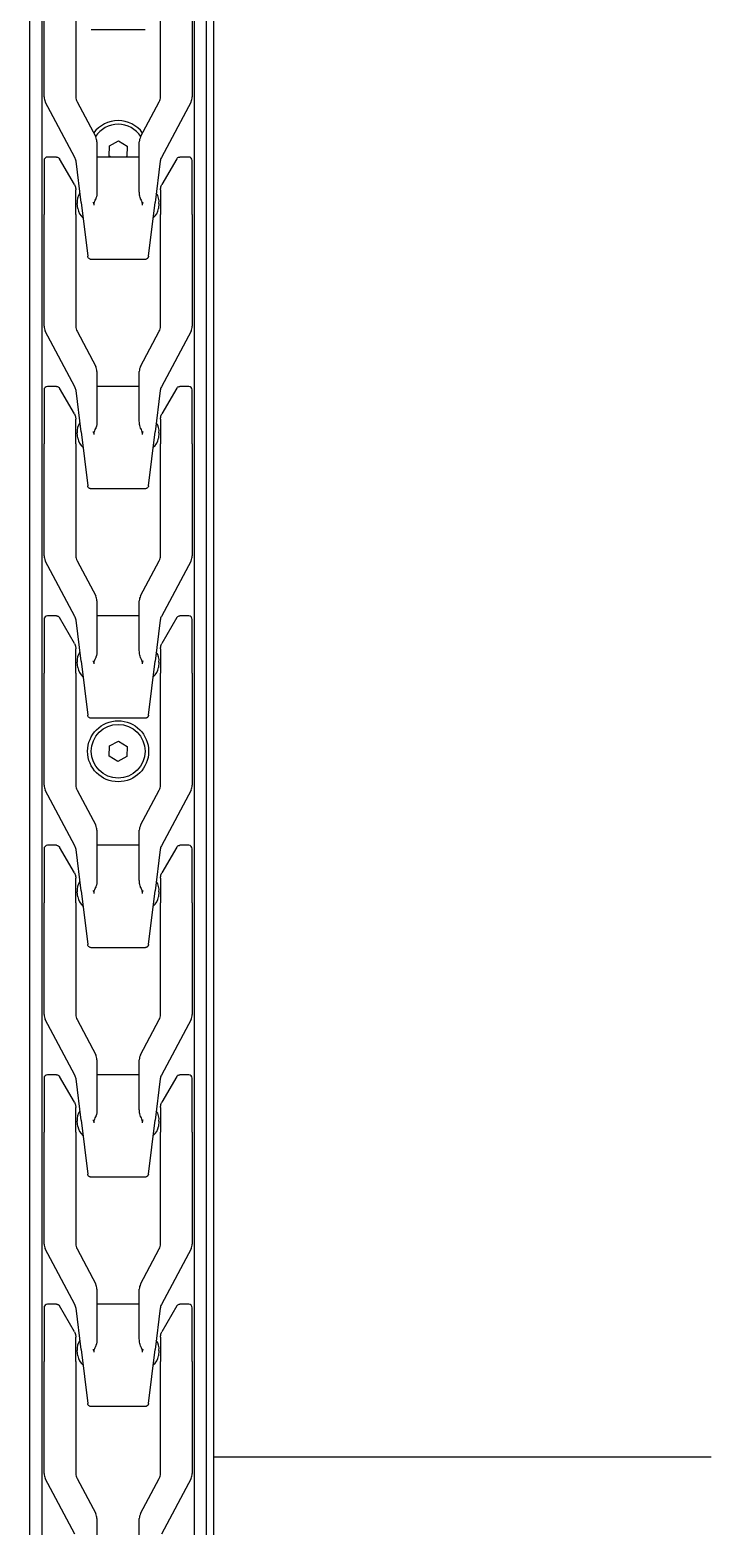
# Model space of a CAD drawing. Extents: x -3873 to 164127, y 7129 to 96529.
# Drawn here: x 43124.5 to 43317.5, y 39158.5 to 39582.3 of the extents above; entities that cross this region are included whole.
import ezdxf

# ---------------------------------------------------------------- set-up
doc = ezdxf.new("R2010")
doc.units = 0
doc.layers.add('LAYOUT', color=90, linetype='CONTINUOUS')
doc.layers.add('LAYOUT-KROMEKA', color=1, linetype='CONTINUOUS')

# ---------------------------------------------------------------- blocks, each defined once
blk = doc.blocks.new('A$Ccf7c2aec')
at = {"layer": 'LAYOUT-KROMEKA'}
for p, q in [((175.51, 621.1), (1836.63, 621.1)), ((169.51, 617.6), (1840.63, 617.6)), ((878.85, 608.36), (894.62, 616.75)), ((896.03, 617.1), (927.73, 617.1)), ((942.98, 617.1), (927.73, 617.1)), ((943.85, 608.36), (959.62, 616.75)), ((943.98, 613.59), (943.98, 616.1)), ((961.03, 617.1), (992.73, 617.1)), ((1007.98, 617.1), (992.73, 617.1)), ((1008.85, 608.36), (1024.62, 616.75)), ((1008.98, 613.59), (1008.98, 616.1)), ((1026.03, 617.1), (1057.73, 617.1)), ((1072.98, 617.1), (1057.73, 617.1)), ((1073.85, 608.36), (1089.62, 616.75)), ((1073.98, 613.59), (1073.98, 616.1)), ((1091.03, 617.1), (1122.73, 617.1)), ((1137.98, 617.1), (1122.73, 617.1)), ((1138.85, 608.36), (1154.62, 616.75)), ((1138.98, 613.59), (1138.98, 616.1)), ((1156.03, 617.1), (1187.73, 617.1)), ((1202.98, 617.1), (1187.73, 617.1)), ((1203.85, 608.36), (1219.62, 616.75)), ((1203.98, 613.59), (1203.98, 616.1)), ((1221.03, 617.1), (1252.73, 617.1)), ((1267.98, 617.1), (1252.73, 617.1)), ((1268.85, 608.36), (1284.62, 616.75)), ((1268.98, 613.59), (1268.98, 616.1)), ((1286.03, 617.1), (1317.73, 617.1)), ((936.18, 608.5), (943.48, 612.72)), ((1001.18, 608.5), (1008.48, 612.72)), ((1066.18, 608.5), (1073.48, 612.72)), ((1131.18, 608.5), (1138.48, 612.72)), ((1196.18, 608.5), (1203.48, 612.72)), ((1261.18, 608.5), (1268.48, 612.72)), ((894.62, 607.75), (884.66, 602.45)), ((927.73, 608.1), (896.03, 608.1)), ((931.11, 606.6), (915.86, 604.73)), ((927.73, 608.1), (934.68, 608.1)), ((929.36, 607.49), (930.84, 607.67)), ((931.11, 606.6), (942.81, 608.03)), ((959.62, 607.75), (949.66, 602.45)), ((992.73, 608.1), (961.03, 608.1)), ((996.11, 606.6), (980.86, 604.73)), ((992.73, 608.1), (999.68, 608.1)), ((994.36, 607.49), (995.84, 607.67)), ((996.11, 606.6), (1007.81, 608.03)), ((1024.62, 607.75), (1014.66, 602.45)), ((1057.73, 608.1), (1026.03, 608.1)), ((1061.11, 606.6), (1045.86, 604.73)), ((1057.73, 608.1), (1064.68, 608.1)), ((1059.36, 607.49), (1060.84, 607.67)), ((1061.11, 606.6), (1072.81, 608.03)), ((1089.62, 607.75), (1079.66, 602.45)), ((1122.73, 608.1), (1091.03, 608.1)), ((1126.11, 606.6), (1110.86, 604.73)), ((1122.73, 608.1), (1129.68, 608.1)), ((1124.36, 607.49), (1125.84, 607.67)), ((1126.11, 606.6), (1137.81, 608.03)), ((1154.62, 607.75), (1144.66, 602.45)), ((1187.73, 608.1), (1156.03, 608.1)), ((1191.11, 606.6), (1175.86, 604.73)), ((1187.73, 608.1), (1194.68, 608.1)), ((1189.36, 607.49), (1190.84, 607.67)), ((1191.11, 606.6), (1202.81, 608.03)), ((1219.62, 607.75), (1209.66, 602.45)), ((1252.73, 608.1), (1221.03, 608.1)), ((1256.11, 606.6), (1240.86, 604.73)), ((1252.73, 608.1), (1259.68, 608.1)), ((1254.36, 607.49), (1255.84, 607.67)), ((1256.11, 606.6), (1267.81, 608.03)), ((1284.62, 607.75), (1274.66, 602.45)), ((1317.73, 608.1), (1286.03, 608.1)), ((883.25, 602.1), (869.13, 602.1)), ((914.98, 588.47), (914.98, 603.73)), ((948.25, 602.1), (934.13, 602.1)), ((943.98, 590.1), (943.98, 602.1)), ((979.98, 588.47), (979.98, 603.73)), ((1013.25, 602.1), (999.13, 602.1)), ((1008.98, 590.1), (1008.98, 602.1)), ((1044.98, 588.47), (1044.98, 603.73)), ((1078.25, 602.1), (1064.13, 602.1)), ((1073.98, 590.1), (1073.98, 602.1)), ((1109.98, 588.47), (1109.98, 603.73)), ((1143.25, 602.1), (1129.13, 602.1)), ((1138.98, 590.1), (1138.98, 602.1)), ((1174.98, 588.47), (1174.98, 603.73)), ((1208.25, 602.1), (1194.13, 602.1)), ((1203.98, 590.1), (1203.98, 602.1)), ((1239.98, 588.47), (1239.98, 603.73)), ((1273.25, 602.1), (1259.13, 602.1)), ((1268.98, 590.1), (1268.98, 602.1)), ((1304.98, 588.47), (1304.98, 603.73)), ((1097.75, 596.17), (1099.25, 598.63)), ((1099.25, 598.63), (1102.14, 598.56)), ((1102.14, 598.56), (1103.52, 596.03)), ((1268.98, 598.2), (1269.25, 598.63)), ((1269.25, 598.63), (1272.14, 598.56)), ((1272.14, 598.56), (1273.52, 596.03)), ((1099.13, 593.64), (1097.75, 596.17)), ((1102.02, 593.57), (1099.13, 593.64)), ((1103.52, 596.03), (1102.02, 593.57)), ((1269.13, 593.64), (1268.98, 593.9)), ((1272.02, 593.57), (1269.13, 593.64)), ((1273.52, 596.03), (1272.02, 593.57)), ((869.13, 590.1), (883.25, 590.1)), ((884.66, 589.75), (894.62, 584.45)), ((934.13, 590.1), (948.25, 590.1)), ((949.66, 589.75), (959.62, 584.45)), ((999.13, 590.1), (1013.25, 590.1)), ((1014.66, 589.75), (1024.62, 584.45)), ((1064.13, 590.1), (1078.25, 590.1)), ((1079.66, 589.75), (1089.62, 584.45)), ((1129.13, 590.1), (1143.25, 590.1)), ((1144.66, 589.75), (1154.62, 584.45)), ((1194.13, 590.1), (1208.25, 590.1)), ((1209.66, 589.75), (1219.62, 584.45)), ((1259.13, 590.1), (1273.25, 590.1)), ((1274.66, 589.75), (1284.62, 584.45)), ((915.86, 587.47), (931.11, 585.6)), ((942.81, 584.17), (931.11, 585.6)), ((980.86, 587.47), (996.11, 585.6)), ((1007.81, 584.17), (996.11, 585.6)), ((1045.86, 587.47), (1061.11, 585.6)), ((1072.81, 584.17), (1061.11, 585.6)), ((1110.86, 587.47), (1126.11, 585.6)), ((1137.81, 584.17), (1126.11, 585.6)), ((1175.86, 587.47), (1191.11, 585.6)), ((1202.81, 584.17), (1191.11, 585.6)), ((1240.86, 587.47), (1256.11, 585.6)), ((1267.81, 584.17), (1256.11, 585.6)), ((894.62, 575.45), (878.85, 583.84)), ((896.03, 584.1), (927.73, 584.1)), ((934.68, 584.1), (927.73, 584.1)), ((930.84, 584.53), (929.36, 584.71)), ((943.48, 579.48), (936.18, 583.7)), ((959.62, 575.45), (943.85, 583.84)), ((961.03, 584.1), (992.73, 584.1)), ((999.68, 584.1), (992.73, 584.1)), ((995.84, 584.53), (994.36, 584.71)), ((1008.48, 579.48), (1001.18, 583.7)), ((1024.62, 575.45), (1008.85, 583.84)), ((1026.03, 584.1), (1057.73, 584.1)), ((1064.68, 584.1), (1057.73, 584.1)), ((1060.84, 584.53), (1059.36, 584.71)), ((1073.48, 579.48), (1066.18, 583.7)), ((1089.62, 575.45), (1073.85, 583.84)), ((1091.03, 584.1), (1122.73, 584.1)), ((1129.68, 584.1), (1122.73, 584.1)), ((1125.84, 584.53), (1124.36, 584.71)), ((1138.48, 579.48), (1131.18, 583.7)), ((1154.62, 575.45), (1138.85, 583.84)), ((1156.03, 584.1), (1187.73, 584.1)), ((1194.68, 584.1), (1187.73, 584.1)), ((1190.84, 584.53), (1189.36, 584.71)), ((1203.48, 579.48), (1196.18, 583.7)), ((1219.62, 575.45), (1203.85, 583.84)), ((1221.03, 584.1), (1252.73, 584.1)), ((1259.68, 584.1), (1252.73, 584.1)), ((1255.84, 584.53), (1254.36, 584.71)), ((1268.48, 579.48), (1261.18, 583.7)), ((1284.62, 575.45), (1268.85, 583.84)), ((1286.03, 584.1), (1317.73, 584.1)), ((943.98, 576.1), (943.98, 578.61)), ((1008.98, 576.1), (1008.98, 578.61)), ((1073.98, 576.1), (1073.98, 578.61)), ((1138.98, 576.1), (1138.98, 578.61)), ((1203.98, 576.1), (1203.98, 578.61)), ((1268.98, 576.1), (1268.98, 578.61)), ((1840.63, 574.6), (169.51, 574.6)), ((927.73, 575.1), (896.03, 575.1)), ((927.73, 575.1), (942.98, 575.1)), ((992.73, 575.1), (961.03, 575.1)), ((992.73, 575.1), (1007.98, 575.1)), ((1057.73, 575.1), (1026.03, 575.1)), ((1057.73, 575.1), (1072.98, 575.1)), ((1122.73, 575.1), (1091.03, 575.1)), ((1122.73, 575.1), (1137.98, 575.1)), ((1187.73, 575.1), (1156.03, 575.1)), ((1187.73, 575.1), (1202.98, 575.1)), ((1252.73, 575.1), (1221.03, 575.1)), ((1252.73, 575.1), (1267.98, 575.1)), ((1317.73, 575.1), (1286.03, 575.1)), ((175.51, 571.1), (1836.63, 571.1)), ((1836.63, 569.1), (175.51, 569.1)), ((900.63, 428.1), (900.63, 569.1))]:
    blk.add_line(p, q, dxfattribs=at)
for radius in [8.65, 7.62]:
    blk.add_circle((1100.63, 596.1), radius, dxfattribs=at)
for centre, radius, start, end in [((896.03, 614.1), 3, 90, 118), ((942.98, 616.1), 1, 0, 90), ((961.03, 614.1), 3, 90, 118), ((1007.98, 616.1), 1, 0, 90), ((1026.03, 614.1), 3, 90, 118), ((1072.98, 616.1), 1, 0, 90), ((1091.03, 614.1), 3, 90, 118), ((1137.98, 616.1), 1, 0, 90), ((1156.03, 614.1), 3, 90, 118), ((1202.98, 616.1), 1, 0, 90), ((1221.03, 614.1), 3, 90, 118), ((1267.98, 616.1), 1, 0, 90), ((1286.03, 614.1), 3, 90, 118), ((896.03, 605.1), 3, 90, 118), ((929.85, 603.52), 4, 96.9958, 140.527), ((931.33, 603.7), 4, 53.4646, 96.9958), ((942.44, 611.01), 3, 276.9958, 298), ((961.03, 605.1), 3, 90, 118), ((994.85, 603.52), 4, 96.9958, 140.527), ((996.33, 603.7), 4, 53.4646, 96.9958), ((1007.44, 611.01), 3, 276.9958, 298), ((1026.03, 605.1), 3, 90, 118), ((1059.85, 603.52), 4, 96.9958, 140.527), ((1061.33, 603.7), 4, 53.4646, 96.9958), ((1072.44, 611.01), 3, 276.9958, 298), ((1091.03, 605.1), 3, 90, 118), ((1124.85, 603.52), 4, 96.9958, 140.527), ((1126.33, 603.7), 4, 53.4646, 96.9958), ((1137.44, 611.01), 3, 276.9958, 298), ((1156.03, 605.1), 3, 90, 118), ((1189.85, 603.52), 4, 96.9958, 140.527), ((1191.33, 603.7), 4, 53.4646, 96.9958), ((1202.44, 611.01), 3, 276.9958, 298), ((1221.03, 605.1), 3, 90, 118), ((1254.85, 603.52), 4, 96.9958, 140.527), ((1256.33, 603.7), 4, 53.4646, 96.9958), ((1267.44, 611.01), 3, 276.9958, 298), ((1286.03, 605.1), 3, 90, 118), ((883.25, 605.1), 3, 270, 298), ((948.25, 605.1), 3, 270, 298), ((1013.25, 605.1), 3, 270, 298), ((1078.25, 605.1), 3, 270, 298), ((1143.25, 605.1), 3, 270, 298), ((1208.25, 605.1), 3, 270, 298), ((1273.25, 605.1), 3, 270, 298), ((1270.63, 596.1), 7.62, 302.7989, 57.2011), ((1270.63, 596.1), 8.65, 306.5463, 53.4537), ((883.25, 587.1), 3, 62, 90), ((948.25, 587.1), 3, 62, 90), ((1013.25, 587.1), 3, 62, 90), ((1078.25, 587.1), 3, 62, 90), ((1143.25, 587.1), 3, 62, 90), ((1208.25, 587.1), 3, 62, 90), ((1273.25, 587.1), 3, 62, 90), ((929.85, 588.68), 4, 219.473, 263.0042), ((931.33, 588.5), 4, 263.0042, 306.5354), ((994.85, 588.68), 4, 219.473, 263.0042), ((996.33, 588.5), 4, 263.0042, 306.5354), ((1059.85, 588.68), 4, 219.473, 263.0042), ((1061.33, 588.5), 4, 263.0042, 306.5354), ((1124.85, 588.68), 4, 219.473, 263.0042), ((1126.33, 588.5), 4, 263.0042, 306.5354), ((1189.85, 588.68), 4, 219.473, 263.0042), ((1191.33, 588.5), 4, 263.0042, 306.5354), ((1254.85, 588.68), 4, 219.473, 263.0042), ((1256.33, 588.5), 4, 263.0042, 306.5354), ((896.03, 587.1), 3, 242, 270), ((942.44, 581.19), 3, 62, 83.0042), ((961.03, 587.1), 3, 242, 270), ((1007.44, 581.19), 3, 62, 83.0042), ((1026.03, 587.1), 3, 242, 270), ((1072.44, 581.19), 3, 62, 83.0042), ((1091.03, 587.1), 3, 242, 270), ((1137.44, 581.19), 3, 62, 83.0042), ((1156.03, 587.1), 3, 242, 270), ((1202.44, 581.19), 3, 62, 83.0042), ((1221.03, 587.1), 3, 242, 270), ((1267.44, 581.19), 3, 62, 83.0042), ((1286.03, 587.1), 3, 242, 270), ((896.03, 578.1), 3, 242, 270), ((942.98, 576.1), 1, 270, 0), ((961.03, 578.1), 3, 242, 270), ((1007.98, 576.1), 1, 270, 0), ((1026.03, 578.1), 3, 242, 270), ((1072.98, 576.1), 1, 270, 0), ((1091.03, 578.1), 3, 242, 270), ((1137.98, 576.1), 1, 270, 0), ((1156.03, 578.1), 3, 242, 270), ((1202.98, 576.1), 1, 270, 0), ((1221.03, 578.1), 3, 242, 270), ((1267.98, 576.1), 1, 270, 0), ((1286.03, 578.1), 3, 242, 270)]:
    blk.add_arc(centre, radius, start, end, dxfattribs=at)
for points, knots in [([(943.98, 613.59), (943.98, 613.48), (943.96, 613.36), (943.89, 613.16), (943.84, 613.06), (943.71, 612.89), (943.63, 612.81), (943.52, 612.74), (943.5, 612.73), (943.48, 612.72)], [0.0000243, 0.0000243, 0.0000243, 0.0000243, 0.0328926, 0.0328926, 0.0653838, 0.0653838, 0.0978897, 0.0978897, 0.1042618, 0.1042618, 0.1042618, 0.1042618]), ([(1008.98, 613.59), (1008.98, 613.48), (1008.96, 613.36), (1008.89, 613.16), (1008.84, 613.06), (1008.71, 612.89), (1008.63, 612.81), (1008.52, 612.74), (1008.5, 612.73), (1008.48, 612.72)], [0.0000243, 0.0000243, 0.0000243, 0.0000243, 0.0328926, 0.0328926, 0.0653838, 0.0653838, 0.0978897, 0.0978897, 0.1042618, 0.1042618, 0.1042618, 0.1042618]), ([(1073.98, 613.59), (1073.98, 613.48), (1073.96, 613.36), (1073.89, 613.16), (1073.84, 613.06), (1073.71, 612.89), (1073.63, 612.81), (1073.52, 612.74), (1073.5, 612.73), (1073.48, 612.72)], [0.0000243, 0.0000243, 0.0000243, 0.0000243, 0.0328926, 0.0328926, 0.0653838, 0.0653838, 0.0978897, 0.0978897, 0.1042618, 0.1042618, 0.1042618, 0.1042618]), ([(1138.98, 613.59), (1138.98, 613.48), (1138.96, 613.36), (1138.89, 613.16), (1138.84, 613.06), (1138.71, 612.89), (1138.63, 612.81), (1138.52, 612.74), (1138.5, 612.73), (1138.48, 612.72)], [0.0000243, 0.0000243, 0.0000243, 0.0000243, 0.0328926, 0.0328926, 0.0653838, 0.0653838, 0.0978897, 0.0978897, 0.1042618, 0.1042618, 0.1042618, 0.1042618]), ([(1203.98, 613.59), (1203.98, 613.48), (1203.96, 613.36), (1203.89, 613.16), (1203.84, 613.06), (1203.71, 612.89), (1203.63, 612.81), (1203.52, 612.74), (1203.5, 612.73), (1203.48, 612.72)], [0.0000243, 0.0000243, 0.0000243, 0.0000243, 0.0328926, 0.0328926, 0.0653838, 0.0653838, 0.0978897, 0.0978897, 0.1042618, 0.1042618, 0.1042618, 0.1042618]), ([(1268.98, 613.59), (1268.98, 613.48), (1268.96, 613.36), (1268.89, 613.16), (1268.84, 613.06), (1268.71, 612.89), (1268.63, 612.81), (1268.52, 612.74), (1268.5, 612.73), (1268.48, 612.72)], [0.0000243, 0.0000243, 0.0000243, 0.0000243, 0.0328926, 0.0328926, 0.0653838, 0.0653838, 0.0978897, 0.0978897, 0.1042618, 0.1042618, 0.1042618, 0.1042618]), ([(936.18, 608.5), (935.87, 608.32), (935.53, 608.2), (935.17, 608.14), (935.08, 608.13), (934.99, 608.11), (934.89, 608.11), (934.82, 608.1), (934.75, 608.1), (934.68, 608.1)], [0, 0, 0, 0, 0.684637, 0.684637, 0.684637, 0.86523, 0.86523, 0.86523, 1, 1, 1, 1]), ([(1001.18, 608.5), (1000.87, 608.32), (1000.53, 608.2), (1000.17, 608.14), (1000.08, 608.13), (999.99, 608.11), (999.89, 608.11), (999.82, 608.1), (999.75, 608.1), (999.68, 608.1)], [0, 0, 0, 0, 0.684637, 0.684637, 0.684637, 0.86523, 0.86523, 0.86523, 1, 1, 1, 1]), ([(1066.18, 608.5), (1065.87, 608.32), (1065.53, 608.2), (1065.17, 608.14), (1065.08, 608.13), (1064.99, 608.11), (1064.89, 608.11), (1064.82, 608.1), (1064.75, 608.1), (1064.68, 608.1)], [0, 0, 0, 0, 0.684637, 0.684637, 0.684637, 0.86523, 0.86523, 0.86523, 1, 1, 1, 1]), ([(1131.18, 608.5), (1130.87, 608.32), (1130.53, 608.2), (1130.17, 608.14), (1130.08, 608.13), (1129.99, 608.11), (1129.89, 608.11), (1129.82, 608.1), (1129.75, 608.1), (1129.68, 608.1)], [0, 0, 0, 0, 0.684637, 0.684637, 0.684637, 0.86523, 0.86523, 0.86523, 1, 1, 1, 1]), ([(1196.18, 608.5), (1195.87, 608.32), (1195.53, 608.2), (1195.17, 608.14), (1195.08, 608.13), (1194.99, 608.11), (1194.89, 608.11), (1194.82, 608.1), (1194.75, 608.1), (1194.68, 608.1)], [0, 0, 0, 0, 0.684637, 0.684637, 0.684637, 0.86523, 0.86523, 0.86523, 1, 1, 1, 1]), ([(1261.18, 608.5), (1260.87, 608.32), (1260.53, 608.2), (1260.17, 608.14), (1260.08, 608.13), (1259.99, 608.11), (1259.89, 608.11), (1259.82, 608.1), (1259.75, 608.1), (1259.68, 608.1)], [0, 0, 0, 0, 0.684637, 0.684637, 0.684637, 0.86523, 0.86523, 0.86523, 1, 1, 1, 1]), ([(914.98, 603.73), (914.98, 603.84), (915, 603.95), (915.07, 604.16), (915.12, 604.25), (915.25, 604.43), (915.34, 604.5), (915.52, 604.62), (915.62, 604.67), (915.74, 604.7), (915.77, 604.71), (915.8, 604.72), (915.81, 604.72), (915.83, 604.72), (915.84, 604.72), (915.85, 604.72), (915.85, 604.72), (915.85, 604.73), (915.86, 604.73), (915.86, 604.73), (915.86, 604.73), (915.86, 604.73), (915.86, 604.73), (915.86, 604.73), (915.86, 604.73), (915.86, 604.73), (915.86, 604.73), (915.86, 604.73), (915.86, 604.73), (915.86, 604.73), (915.86, 604.73), (915.86, 604.73)], [0.0000031, 0.0000031, 0.0000031, 0.0000031, 0.0324341, 0.0324341, 0.064942, 0.064942, 0.0974473, 0.0974473, 0.1299526, 0.1299526, 0.137103, 0.137103, 0.1406951, 0.1406951, 0.1424933, 0.1424933, 0.1433926, 0.1433926, 0.1438423, 0.1438423, 0.1440672, 0.1440672, 0.1441796, 0.1441796, 0.1442358, 0.1442358, 0.1442639, 0.1442639, 0.144278, 0.144278, 0.1443241, 0.1443241, 0.1443241, 0.1443241]), ([(930.36, 602.88), (930.64, 602.95), (930.93, 603.02), (931.21, 603.09), (931.22, 603.1), (931.22, 603.1), (931.23, 603.1)], [0, 0, 0, 0, 0.971612, 0.971612, 0.971612, 1, 1, 1, 1]), ([(930.36, 602.88), (930.45, 602.91), (930.54, 602.92), (930.78, 602.92), (930.91, 602.89), (931.18, 602.8), (931.31, 602.75), (931.65, 602.62), (931.86, 602.54), (932.07, 602.46)], [-1.068908, -1.068908, -1.068908, -1.068908, -1.0410443, -1.0410443, -0.9974409, -0.9974409, -0.9538374, -0.9538374, -0.8852676, -0.8852676, -0.8852676, -0.8852676]), ([(934.13, 602.1), (933.56, 602.1), (932.86, 602.21), (932.21, 602.41), (932.14, 602.44), (932.07, 602.46)], [-0.3189368, -0.3189368, -0.3189368, -0.3189368, -0.1295167, -0.1295167, -0.1071311, -0.1071311, -0.1071311, -0.1071311]), ([(979.98, 603.73), (979.98, 603.84), (980, 603.95), (980.07, 604.16), (980.12, 604.25), (980.25, 604.43), (980.34, 604.5), (980.52, 604.62), (980.62, 604.67), (980.74, 604.7), (980.77, 604.71), (980.8, 604.72), (980.81, 604.72), (980.83, 604.72), (980.84, 604.72), (980.85, 604.72), (980.85, 604.72), (980.85, 604.73), (980.86, 604.73), (980.86, 604.73), (980.86, 604.73), (980.86, 604.73), (980.86, 604.73), (980.86, 604.73), (980.86, 604.73), (980.86, 604.73), (980.86, 604.73), (980.86, 604.73), (980.86, 604.73), (980.86, 604.73), (980.86, 604.73), (980.86, 604.73)], [0.0000031, 0.0000031, 0.0000031, 0.0000031, 0.0324341, 0.0324341, 0.064942, 0.064942, 0.0974473, 0.0974473, 0.1299526, 0.1299526, 0.137103, 0.137103, 0.1406951, 0.1406951, 0.1424933, 0.1424933, 0.1433926, 0.1433926, 0.1438423, 0.1438423, 0.1440672, 0.1440672, 0.1441796, 0.1441796, 0.1442358, 0.1442358, 0.1442639, 0.1442639, 0.144278, 0.144278, 0.1443058, 0.1443058, 0.1443058, 0.1443058]), ([(995.36, 602.88), (995.64, 602.95), (995.93, 603.02), (996.21, 603.09), (996.22, 603.1), (996.22, 603.1), (996.23, 603.1)], [0, 0, 0, 0, 0.971612, 0.971612, 0.971612, 1, 1, 1, 1]), ([(995.36, 602.88), (995.45, 602.91), (995.54, 602.92), (995.78, 602.92), (995.91, 602.89), (996.18, 602.8), (996.31, 602.75), (996.65, 602.62), (996.86, 602.54), (997.07, 602.46)], [-1.068908, -1.068908, -1.068908, -1.068908, -1.0410443, -1.0410443, -0.9974409, -0.9974409, -0.9538374, -0.9538374, -0.8852676, -0.8852676, -0.8852676, -0.8852676]), ([(999.13, 602.1), (998.56, 602.1), (997.86, 602.21), (997.21, 602.41), (997.14, 602.44), (997.07, 602.46)], [-0.3189368, -0.3189368, -0.3189368, -0.3189368, -0.1295167, -0.1295167, -0.1071311, -0.1071311, -0.1071311, -0.1071311]), ([(1044.98, 603.73), (1044.98, 603.84), (1045, 603.95), (1045.07, 604.16), (1045.12, 604.25), (1045.25, 604.43), (1045.34, 604.5), (1045.52, 604.62), (1045.62, 604.67), (1045.74, 604.7), (1045.77, 604.71), (1045.8, 604.72), (1045.81, 604.72), (1045.83, 604.72), (1045.84, 604.72), (1045.85, 604.72), (1045.85, 604.72), (1045.85, 604.73), (1045.86, 604.73), (1045.86, 604.73), (1045.86, 604.73), (1045.86, 604.73), (1045.86, 604.73), (1045.86, 604.73), (1045.86, 604.73), (1045.86, 604.73), (1045.86, 604.73), (1045.86, 604.73), (1045.86, 604.73), (1045.86, 604.73), (1045.86, 604.73), (1045.86, 604.73)], [0.0000031, 0.0000031, 0.0000031, 0.0000031, 0.0324341, 0.0324341, 0.064942, 0.064942, 0.0974473, 0.0974473, 0.1299526, 0.1299526, 0.137103, 0.137103, 0.1406951, 0.1406951, 0.1424933, 0.1424933, 0.1433926, 0.1433926, 0.1438423, 0.1438423, 0.1440672, 0.1440672, 0.1441796, 0.1441796, 0.1442358, 0.1442358, 0.1442639, 0.1442639, 0.144278, 0.144278, 0.1443297, 0.1443297, 0.1443297, 0.1443297]), ([(1060.36, 602.88), (1060.64, 602.95), (1060.93, 603.02), (1061.21, 603.09), (1061.22, 603.1), (1061.22, 603.1), (1061.23, 603.1)], [0, 0, 0, 0, 0.971612, 0.971612, 0.971612, 1, 1, 1, 1]), ([(1060.36, 602.88), (1060.45, 602.91), (1060.54, 602.92), (1060.78, 602.92), (1060.91, 602.89), (1061.18, 602.8), (1061.31, 602.75), (1061.65, 602.62), (1061.86, 602.54), (1062.07, 602.46)], [-1.068908, -1.068908, -1.068908, -1.068908, -1.0410443, -1.0410443, -0.9974409, -0.9974409, -0.9538374, -0.9538374, -0.8852676, -0.8852676, -0.8852676, -0.8852676]), ([(1064.13, 602.1), (1063.56, 602.1), (1062.86, 602.21), (1062.21, 602.41), (1062.14, 602.44), (1062.07, 602.46)], [-0.3189368, -0.3189368, -0.3189368, -0.3189368, -0.1295167, -0.1295167, -0.1071311, -0.1071311, -0.1071311, -0.1071311]), ([(1109.98, 603.73), (1109.98, 603.84), (1110, 603.95), (1110.07, 604.16), (1110.12, 604.25), (1110.25, 604.43), (1110.34, 604.5), (1110.52, 604.62), (1110.62, 604.67), (1110.74, 604.7), (1110.77, 604.71), (1110.8, 604.72), (1110.81, 604.72), (1110.83, 604.72), (1110.84, 604.72), (1110.85, 604.72), (1110.85, 604.72), (1110.85, 604.73), (1110.86, 604.73), (1110.86, 604.73), (1110.86, 604.73), (1110.86, 604.73), (1110.86, 604.73), (1110.86, 604.73), (1110.86, 604.73), (1110.86, 604.73), (1110.86, 604.73), (1110.86, 604.73), (1110.86, 604.73), (1110.86, 604.73), (1110.86, 604.73), (1110.86, 604.73)], [0.0000031, 0.0000031, 0.0000031, 0.0000031, 0.0324341, 0.0324341, 0.064942, 0.064942, 0.0974473, 0.0974473, 0.1299526, 0.1299526, 0.137103, 0.137103, 0.1406951, 0.1406951, 0.1424933, 0.1424933, 0.1433926, 0.1433926, 0.1438423, 0.1438423, 0.1440672, 0.1440672, 0.1441796, 0.1441796, 0.1442358, 0.1442358, 0.1442639, 0.1442639, 0.144278, 0.144278, 0.1443633, 0.1443633, 0.1443633, 0.1443633]), ([(1125.36, 602.88), (1125.64, 602.95), (1125.93, 603.02), (1126.21, 603.09), (1126.22, 603.1), (1126.22, 603.1), (1126.23, 603.1)], [0, 0, 0, 0, 0.971612, 0.971612, 0.971612, 1, 1, 1, 1]), ([(1125.36, 602.88), (1125.45, 602.91), (1125.54, 602.92), (1125.78, 602.92), (1125.91, 602.89), (1126.18, 602.8), (1126.31, 602.75), (1126.65, 602.62), (1126.86, 602.54), (1127.07, 602.46)], [-1.068908, -1.068908, -1.068908, -1.068908, -1.0410443, -1.0410443, -0.9974409, -0.9974409, -0.9538374, -0.9538374, -0.8852676, -0.8852676, -0.8852676, -0.8852676]), ([(1129.13, 602.1), (1128.56, 602.1), (1127.86, 602.21), (1127.21, 602.41), (1127.14, 602.44), (1127.07, 602.46)], [-0.3189368, -0.3189368, -0.3189368, -0.3189368, -0.1295167, -0.1295167, -0.1071311, -0.1071311, -0.1071311, -0.1071311]), ([(1174.98, 603.73), (1174.98, 603.84), (1175, 603.95), (1175.07, 604.16), (1175.12, 604.25), (1175.25, 604.43), (1175.34, 604.5), (1175.52, 604.62), (1175.62, 604.67), (1175.74, 604.7), (1175.77, 604.71), (1175.8, 604.72), (1175.81, 604.72), (1175.83, 604.72), (1175.84, 604.72), (1175.85, 604.72), (1175.85, 604.72), (1175.85, 604.73), (1175.86, 604.73), (1175.86, 604.73), (1175.86, 604.73), (1175.86, 604.73), (1175.86, 604.73), (1175.86, 604.73), (1175.86, 604.73), (1175.86, 604.73), (1175.86, 604.73), (1175.86, 604.73), (1175.86, 604.73), (1175.86, 604.73), (1175.86, 604.73), (1175.86, 604.73)], [0.0000031, 0.0000031, 0.0000031, 0.0000031, 0.0324341, 0.0324341, 0.064942, 0.064942, 0.0974473, 0.0974473, 0.1299526, 0.1299526, 0.137103, 0.137103, 0.1406951, 0.1406951, 0.1424933, 0.1424933, 0.1433926, 0.1433926, 0.1438423, 0.1438423, 0.1440672, 0.1440672, 0.1441796, 0.1441796, 0.1442358, 0.1442358, 0.1442639, 0.1442639, 0.144278, 0.144278, 0.1443686, 0.1443686, 0.1443686, 0.1443686]), ([(1190.36, 602.88), (1190.64, 602.95), (1190.93, 603.02), (1191.21, 603.09), (1191.22, 603.1), (1191.22, 603.1), (1191.23, 603.1)], [0, 0, 0, 0, 0.971612, 0.971612, 0.971612, 1, 1, 1, 1]), ([(1190.36, 602.88), (1190.45, 602.91), (1190.54, 602.92), (1190.78, 602.92), (1190.91, 602.89), (1191.18, 602.8), (1191.31, 602.75), (1191.65, 602.62), (1191.86, 602.54), (1192.07, 602.46)], [-1.068908, -1.068908, -1.068908, -1.068908, -1.0410443, -1.0410443, -0.9974409, -0.9974409, -0.9538374, -0.9538374, -0.8852676, -0.8852676, -0.8852676, -0.8852676]), ([(1194.13, 602.1), (1193.56, 602.1), (1192.86, 602.21), (1192.21, 602.41), (1192.14, 602.44), (1192.07, 602.46)], [-0.3189368, -0.3189368, -0.3189368, -0.3189368, -0.1295167, -0.1295167, -0.1071311, -0.1071311, -0.1071311, -0.1071311]), ([(1239.98, 603.73), (1239.98, 603.84), (1240, 603.95), (1240.07, 604.16), (1240.12, 604.25), (1240.25, 604.43), (1240.34, 604.5), (1240.52, 604.62), (1240.62, 604.67), (1240.74, 604.7), (1240.77, 604.71), (1240.8, 604.72), (1240.81, 604.72), (1240.83, 604.72), (1240.84, 604.72), (1240.85, 604.72), (1240.85, 604.72), (1240.85, 604.73), (1240.86, 604.73), (1240.86, 604.73), (1240.86, 604.73), (1240.86, 604.73), (1240.86, 604.73), (1240.86, 604.73), (1240.86, 604.73), (1240.86, 604.73), (1240.86, 604.73), (1240.86, 604.73), (1240.86, 604.73), (1240.86, 604.73), (1240.86, 604.73), (1240.86, 604.73)], [0.0000031, 0.0000031, 0.0000031, 0.0000031, 0.0324341, 0.0324341, 0.064942, 0.064942, 0.0974473, 0.0974473, 0.1299526, 0.1299526, 0.137103, 0.137103, 0.1406951, 0.1406951, 0.1424933, 0.1424933, 0.1433926, 0.1433926, 0.1438423, 0.1438423, 0.1440672, 0.1440672, 0.1441796, 0.1441796, 0.1442358, 0.1442358, 0.1442639, 0.1442639, 0.144278, 0.144278, 0.1443039, 0.1443039, 0.1443039, 0.1443039]), ([(1255.36, 602.88), (1255.64, 602.95), (1255.93, 603.02), (1256.21, 603.09), (1256.22, 603.1), (1256.22, 603.1), (1256.23, 603.1)], [0, 0, 0, 0, 0.971612, 0.971612, 0.971612, 1, 1, 1, 1]), ([(1255.36, 602.88), (1255.45, 602.91), (1255.54, 602.92), (1255.78, 602.92), (1255.91, 602.89), (1256.18, 602.8), (1256.31, 602.75), (1256.65, 602.62), (1256.86, 602.54), (1257.07, 602.46)], [-1.068908, -1.068908, -1.068908, -1.068908, -1.0410443, -1.0410443, -0.9974409, -0.9974409, -0.9538374, -0.9538374, -0.8852676, -0.8852676, -0.8852676, -0.8852676]), ([(1259.13, 602.1), (1258.56, 602.1), (1257.86, 602.21), (1257.21, 602.41), (1257.14, 602.44), (1257.07, 602.46)], [-0.3189368, -0.3189368, -0.3189368, -0.3189368, -0.1295167, -0.1295167, -0.1071311, -0.1071311, -0.1071311, -0.1071311]), ([(932.07, 589.74), (931.86, 589.66), (931.65, 589.58), (931.31, 589.45), (931.18, 589.4), (930.91, 589.31), (930.78, 589.28), (930.54, 589.28), (930.45, 589.29), (930.36, 589.32)], [0.8852676, 0.8852676, 0.8852676, 0.8852676, 0.9538374, 0.9538374, 0.9974409, 0.9974409, 1.0410443, 1.0410443, 1.068908, 1.068908, 1.068908, 1.068908]), ([(931.23, 589.1), (931.22, 589.1), (931.22, 589.1), (931.21, 589.11), (930.93, 589.18), (930.64, 589.25), (930.36, 589.32)], [0, 0, 0, 0, 0.028388, 0.028388, 0.028388, 1, 1, 1, 1]), ([(932.07, 589.74), (932.11, 589.75), (932.15, 589.76), (932.43, 589.86), (932.67, 589.92), (933.28, 590.05), (933.71, 590.1), (934.13, 590.1)], [-0.4553156, -0.4553156, -0.4553156, -0.4553156, -0.4433521, -0.4433521, -0.371047, -0.371047, -0.2439974, -0.2439974, -0.2439974, -0.2439974]), ([(997.07, 589.74), (996.86, 589.66), (996.65, 589.58), (996.31, 589.45), (996.18, 589.4), (995.91, 589.31), (995.78, 589.28), (995.54, 589.28), (995.45, 589.29), (995.36, 589.32)], [0.8852676, 0.8852676, 0.8852676, 0.8852676, 0.9538374, 0.9538374, 0.9974409, 0.9974409, 1.0410443, 1.0410443, 1.068908, 1.068908, 1.068908, 1.068908]), ([(996.23, 589.1), (996.22, 589.1), (996.22, 589.1), (996.21, 589.11), (995.93, 589.18), (995.64, 589.25), (995.36, 589.32)], [0, 0, 0, 0, 0.028388, 0.028388, 0.028388, 1, 1, 1, 1]), ([(997.07, 589.74), (997.11, 589.75), (997.15, 589.76), (997.43, 589.86), (997.67, 589.92), (998.28, 590.05), (998.71, 590.1), (999.13, 590.1)], [-0.4553156, -0.4553156, -0.4553156, -0.4553156, -0.4433521, -0.4433521, -0.371047, -0.371047, -0.2439974, -0.2439974, -0.2439974, -0.2439974]), ([(1062.07, 589.74), (1061.86, 589.66), (1061.65, 589.58), (1061.31, 589.45), (1061.18, 589.4), (1060.91, 589.31), (1060.78, 589.28), (1060.54, 589.28), (1060.45, 589.29), (1060.36, 589.32)], [0.8852676, 0.8852676, 0.8852676, 0.8852676, 0.9538374, 0.9538374, 0.9974409, 0.9974409, 1.0410443, 1.0410443, 1.068908, 1.068908, 1.068908, 1.068908]), ([(1061.23, 589.1), (1061.22, 589.1), (1061.22, 589.1), (1061.21, 589.11), (1060.93, 589.18), (1060.64, 589.25), (1060.36, 589.32)], [0, 0, 0, 0, 0.028388, 0.028388, 0.028388, 1, 1, 1, 1]), ([(1062.07, 589.74), (1062.11, 589.75), (1062.15, 589.76), (1062.43, 589.86), (1062.67, 589.92), (1063.28, 590.05), (1063.71, 590.1), (1064.13, 590.1)], [-0.4553156, -0.4553156, -0.4553156, -0.4553156, -0.4433521, -0.4433521, -0.371047, -0.371047, -0.2439974, -0.2439974, -0.2439974, -0.2439974]), ([(1127.07, 589.74), (1126.86, 589.66), (1126.65, 589.58), (1126.31, 589.45), (1126.18, 589.4), (1125.91, 589.31), (1125.78, 589.28), (1125.54, 589.28), (1125.45, 589.29), (1125.36, 589.32)], [0.8852676, 0.8852676, 0.8852676, 0.8852676, 0.9538374, 0.9538374, 0.9974409, 0.9974409, 1.0410443, 1.0410443, 1.068908, 1.068908, 1.068908, 1.068908]), ([(1126.23, 589.1), (1126.22, 589.1), (1126.22, 589.1), (1126.21, 589.11), (1125.93, 589.18), (1125.64, 589.25), (1125.36, 589.32)], [0, 0, 0, 0, 0.028388, 0.028388, 0.028388, 1, 1, 1, 1]), ([(1127.07, 589.74), (1127.11, 589.75), (1127.15, 589.76), (1127.43, 589.86), (1127.67, 589.92), (1128.28, 590.05), (1128.71, 590.1), (1129.13, 590.1)], [-0.4553156, -0.4553156, -0.4553156, -0.4553156, -0.4433521, -0.4433521, -0.371047, -0.371047, -0.2439974, -0.2439974, -0.2439974, -0.2439974]), ([(1192.07, 589.74), (1191.86, 589.66), (1191.65, 589.58), (1191.31, 589.45), (1191.18, 589.4), (1190.91, 589.31), (1190.78, 589.28), (1190.54, 589.28), (1190.45, 589.29), (1190.36, 589.32)], [0.8852676, 0.8852676, 0.8852676, 0.8852676, 0.9538374, 0.9538374, 0.9974409, 0.9974409, 1.0410443, 1.0410443, 1.068908, 1.068908, 1.068908, 1.068908]), ([(1191.23, 589.1), (1191.22, 589.1), (1191.22, 589.1), (1191.21, 589.11), (1190.93, 589.18), (1190.64, 589.25), (1190.36, 589.32)], [0, 0, 0, 0, 0.028388, 0.028388, 0.028388, 1, 1, 1, 1]), ([(1192.07, 589.74), (1192.11, 589.75), (1192.15, 589.76), (1192.43, 589.86), (1192.67, 589.92), (1193.28, 590.05), (1193.71, 590.1), (1194.13, 590.1)], [-0.4553156, -0.4553156, -0.4553156, -0.4553156, -0.4433521, -0.4433521, -0.371047, -0.371047, -0.2439974, -0.2439974, -0.2439974, -0.2439974]), ([(1257.07, 589.74), (1256.86, 589.66), (1256.65, 589.58), (1256.31, 589.45), (1256.18, 589.4), (1255.91, 589.31), (1255.78, 589.28), (1255.54, 589.28), (1255.45, 589.29), (1255.36, 589.32)], [0.8852676, 0.8852676, 0.8852676, 0.8852676, 0.9538374, 0.9538374, 0.9974409, 0.9974409, 1.0410443, 1.0410443, 1.068908, 1.068908, 1.068908, 1.068908]), ([(1256.23, 589.1), (1256.22, 589.1), (1256.22, 589.1), (1256.21, 589.11), (1255.93, 589.18), (1255.64, 589.25), (1255.36, 589.32)], [0, 0, 0, 0, 0.028388, 0.028388, 0.028388, 1, 1, 1, 1]), ([(1257.07, 589.74), (1257.11, 589.75), (1257.15, 589.76), (1257.43, 589.86), (1257.67, 589.92), (1258.28, 590.05), (1258.71, 590.1), (1259.13, 590.1)], [-0.4553156, -0.4553156, -0.4553156, -0.4553156, -0.4433521, -0.4433521, -0.371047, -0.371047, -0.2439974, -0.2439974, -0.2439974, -0.2439974]), ([(915.86, 587.47), (915.86, 587.47), (915.86, 587.47), (915.86, 587.47), (915.86, 587.47), (915.86, 587.47), (915.86, 587.47), (915.86, 587.47), (915.86, 587.47), (915.86, 587.47), (915.86, 587.47), (915.85, 587.47), (915.85, 587.47), (915.85, 587.48), (915.84, 587.48), (915.83, 587.48), (915.82, 587.48), (915.8, 587.48), (915.78, 587.49), (915.74, 587.5), (915.71, 587.5), (915.62, 587.53), (915.56, 587.56), (915.43, 587.63), (915.36, 587.68), (915.24, 587.79), (915.19, 587.86), (915.1, 588), (915.06, 588.07), (915, 588.25), (914.98, 588.36), (914.98, 588.47)], [0, 0, 0, 0, 0.0000293, 0.0000293, 0.0000666, 0.0000666, 0.0001413, 0.0001413, 0.0002906, 0.0002906, 0.0005892, 0.0005892, 0.0011863, 0.0011863, 0.0023805, 0.0023805, 0.0047676, 0.0047676, 0.0095318, 0.0095318, 0.018982, 0.018982, 0.0372887, 0.0372887, 0.0624815, 0.0624815, 0.0876743, 0.0876743, 0.1128671, 0.1128671, 0.1444966, 0.1444966, 0.1444966, 0.1444966]), ([(980.86, 587.47), (980.8, 587.48), (980.74, 587.5), (980.62, 587.53), (980.56, 587.56), (980.43, 587.63), (980.36, 587.68), (980.24, 587.79), (980.19, 587.86), (980.1, 588), (980.06, 588.07), (980, 588.25), (979.98, 588.36), (979.98, 588.47)], [0, 0, 0, 0, 0.0189655, 0.0189655, 0.0372722, 0.0372722, 0.062465, 0.062465, 0.0876578, 0.0876578, 0.1128506, 0.1128506, 0.1444801, 0.1444801, 0.1444801, 0.1444801]), ([(1045.86, 587.47), (1045.8, 587.48), (1045.74, 587.5), (1045.62, 587.53), (1045.56, 587.56), (1045.43, 587.63), (1045.36, 587.68), (1045.24, 587.79), (1045.19, 587.86), (1045.1, 588), (1045.06, 588.07), (1045, 588.25), (1044.98, 588.36), (1044.98, 588.47)], [0, 0, 0, 0, 0.0189655, 0.0189655, 0.0372722, 0.0372722, 0.062465, 0.062465, 0.0876578, 0.0876578, 0.1128506, 0.1128506, 0.1444801, 0.1444801, 0.1444801, 0.1444801]), ([(1110.86, 587.47), (1110.86, 587.47), (1110.86, 587.47), (1110.86, 587.47), (1110.86, 587.47), (1110.86, 587.47), (1110.86, 587.47), (1110.86, 587.47), (1110.86, 587.47), (1110.86, 587.47), (1110.86, 587.47), (1110.85, 587.47), (1110.85, 587.47), (1110.85, 587.48), (1110.84, 587.48), (1110.83, 587.48), (1110.82, 587.48), (1110.8, 587.48), (1110.78, 587.49), (1110.74, 587.5), (1110.71, 587.5), (1110.62, 587.53), (1110.56, 587.56), (1110.43, 587.63), (1110.36, 587.68), (1110.24, 587.79), (1110.19, 587.86), (1110.1, 588), (1110.06, 588.07), (1110, 588.25), (1109.98, 588.36), (1109.98, 588.47)], [0, 0, 0, 0, 0.0000187, 0.0000187, 0.000056, 0.000056, 0.0001306, 0.0001306, 0.0002799, 0.0002799, 0.0005785, 0.0005785, 0.0011757, 0.0011757, 0.0023699, 0.0023699, 0.0047569, 0.0047569, 0.0095212, 0.0095212, 0.0189714, 0.0189714, 0.037278, 0.037278, 0.0624708, 0.0624708, 0.0876637, 0.0876637, 0.1128565, 0.1128565, 0.144486, 0.144486, 0.144486, 0.144486]), ([(1175.86, 587.47), (1175.86, 587.47), (1175.86, 587.47), (1175.86, 587.47), (1175.86, 587.47), (1175.86, 587.47), (1175.86, 587.47), (1175.86, 587.47), (1175.86, 587.47), (1175.86, 587.47), (1175.86, 587.47), (1175.85, 587.47), (1175.85, 587.47), (1175.85, 587.48), (1175.84, 587.48), (1175.83, 587.48), (1175.82, 587.48), (1175.8, 587.48), (1175.78, 587.49), (1175.74, 587.5), (1175.71, 587.5), (1175.62, 587.53), (1175.56, 587.56), (1175.43, 587.63), (1175.36, 587.68), (1175.24, 587.79), (1175.19, 587.86), (1175.1, 588), (1175.06, 588.07), (1175, 588.25), (1174.98, 588.36), (1174.98, 588.47)], [0, 0, 0, 0, 0.0000187, 0.0000187, 0.000056, 0.000056, 0.0001306, 0.0001306, 0.0002799, 0.0002799, 0.0005785, 0.0005785, 0.0011757, 0.0011757, 0.0023699, 0.0023699, 0.0047569, 0.0047569, 0.0095212, 0.0095212, 0.0189714, 0.0189714, 0.037278, 0.037278, 0.0624708, 0.0624708, 0.0876637, 0.0876637, 0.1128565, 0.1128565, 0.144486, 0.144486, 0.144486, 0.144486]), ([(1240.86, 587.47), (1240.86, 587.47), (1240.86, 587.47), (1240.86, 587.47), (1240.86, 587.47), (1240.86, 587.47), (1240.86, 587.47), (1240.86, 587.47), (1240.86, 587.47), (1240.86, 587.47), (1240.86, 587.47), (1240.85, 587.47), (1240.85, 587.47), (1240.85, 587.48), (1240.84, 587.48), (1240.83, 587.48), (1240.82, 587.48), (1240.8, 587.48), (1240.78, 587.49), (1240.74, 587.5), (1240.71, 587.5), (1240.62, 587.53), (1240.56, 587.56), (1240.43, 587.63), (1240.36, 587.68), (1240.24, 587.79), (1240.19, 587.86), (1240.1, 588), (1240.06, 588.07), (1240, 588.25), (1239.98, 588.36), (1239.98, 588.47)], [0, 0, 0, 0, 0.0000293, 0.0000293, 0.0000666, 0.0000666, 0.0001413, 0.0001413, 0.0002906, 0.0002906, 0.0005892, 0.0005892, 0.0011863, 0.0011863, 0.0023805, 0.0023805, 0.0047676, 0.0047676, 0.0095318, 0.0095318, 0.018982, 0.018982, 0.0372887, 0.0372887, 0.0624815, 0.0624815, 0.0876743, 0.0876743, 0.1128671, 0.1128671, 0.1444966, 0.1444966, 0.1444966, 0.1444966]), ([(934.68, 584.1), (935.06, 584.1), (935.44, 584.03), (935.8, 583.88), (935.93, 583.83), (936.06, 583.77), (936.18, 583.7)], [0, 0, 0, 0, 0.729999, 0.729999, 0.729999, 1, 1, 1, 1]), ([(999.68, 584.1), (1000.06, 584.1), (1000.44, 584.03), (1000.8, 583.88), (1000.93, 583.83), (1001.06, 583.77), (1001.18, 583.7)], [0, 0, 0, 0, 0.729999, 0.729999, 0.729999, 1, 1, 1, 1]), ([(1064.68, 584.1), (1065.06, 584.1), (1065.44, 584.03), (1065.8, 583.88), (1065.93, 583.83), (1066.06, 583.77), (1066.18, 583.7)], [0, 0, 0, 0, 0.729999, 0.729999, 0.729999, 1, 1, 1, 1]), ([(1129.68, 584.1), (1130.06, 584.1), (1130.44, 584.03), (1130.8, 583.88), (1130.93, 583.83), (1131.06, 583.77), (1131.18, 583.7)], [0, 0, 0, 0, 0.729999, 0.729999, 0.729999, 1, 1, 1, 1]), ([(1194.68, 584.1), (1195.06, 584.1), (1195.44, 584.03), (1195.8, 583.88), (1195.93, 583.83), (1196.06, 583.77), (1196.18, 583.7)], [0, 0, 0, 0, 0.729999, 0.729999, 0.729999, 1, 1, 1, 1]), ([(1259.68, 584.1), (1260.06, 584.1), (1260.44, 584.03), (1260.8, 583.88), (1260.93, 583.83), (1261.06, 583.77), (1261.18, 583.7)], [0, 0, 0, 0, 0.729999, 0.729999, 0.729999, 1, 1, 1, 1]), ([(943.48, 579.48), (943.58, 579.43), (943.66, 579.36), (943.81, 579.19), (943.86, 579.1), (943.95, 578.9), (943.97, 578.79), (943.98, 578.66), (943.98, 578.64), (943.98, 578.61)], [0, 0, 0, 0, 0.0323681, 0.0323681, 0.0648784, 0.0648784, 0.0973836, 0.0973836, 0.104244, 0.104244, 0.104244, 0.104244]), ([(1008.48, 579.48), (1008.58, 579.43), (1008.66, 579.36), (1008.81, 579.19), (1008.86, 579.1), (1008.95, 578.9), (1008.97, 578.79), (1008.98, 578.66), (1008.98, 578.64), (1008.98, 578.61)], [0, 0, 0, 0, 0.0323681, 0.0323681, 0.0648784, 0.0648784, 0.0973836, 0.0973836, 0.104244, 0.104244, 0.104244, 0.104244]), ([(1073.48, 579.48), (1073.58, 579.43), (1073.66, 579.36), (1073.81, 579.19), (1073.86, 579.1), (1073.95, 578.9), (1073.97, 578.79), (1073.98, 578.66), (1073.98, 578.64), (1073.98, 578.61)], [0, 0, 0, 0, 0.0323681, 0.0323681, 0.0648784, 0.0648784, 0.0973836, 0.0973836, 0.104244, 0.104244, 0.104244, 0.104244]), ([(1138.48, 579.48), (1138.58, 579.43), (1138.66, 579.36), (1138.81, 579.19), (1138.86, 579.1), (1138.95, 578.9), (1138.97, 578.79), (1138.98, 578.66), (1138.98, 578.64), (1138.98, 578.61)], [0, 0, 0, 0, 0.032368, 0.032368, 0.0648783, 0.0648783, 0.0973835, 0.0973835, 0.104244, 0.104244, 0.104244, 0.104244]), ([(1203.48, 579.48), (1203.58, 579.43), (1203.66, 579.36), (1203.81, 579.19), (1203.86, 579.1), (1203.95, 578.9), (1203.97, 578.79), (1203.98, 578.66), (1203.98, 578.64), (1203.98, 578.61)], [0, 0, 0, 0, 0.0323681, 0.0323681, 0.0648784, 0.0648784, 0.0973836, 0.0973836, 0.104244, 0.104244, 0.104244, 0.104244]), ([(1268.48, 579.48), (1268.58, 579.43), (1268.66, 579.36), (1268.81, 579.19), (1268.86, 579.1), (1268.95, 578.9), (1268.97, 578.79), (1268.98, 578.66), (1268.98, 578.64), (1268.98, 578.61)], [0, 0, 0, 0, 0.0323681, 0.0323681, 0.0648784, 0.0648784, 0.0973836, 0.0973836, 0.104244, 0.104244, 0.104244, 0.104244])]:
    blk.add_open_spline(points, degree=3, knots=knots, dxfattribs=at)

msp = doc.modelspace()

# ---------------------------------------------------------------- block references
at = {"layer": 'LAYOUT', "color": 4, "linetype": 'Continuous', "ltscale": 20, "rotation": 90}
msp.add_blockref('A$Ccf7c2aec', (43745.56, 38277.35), dxfattribs=at)

doc.saveas('drawing.dxf')
